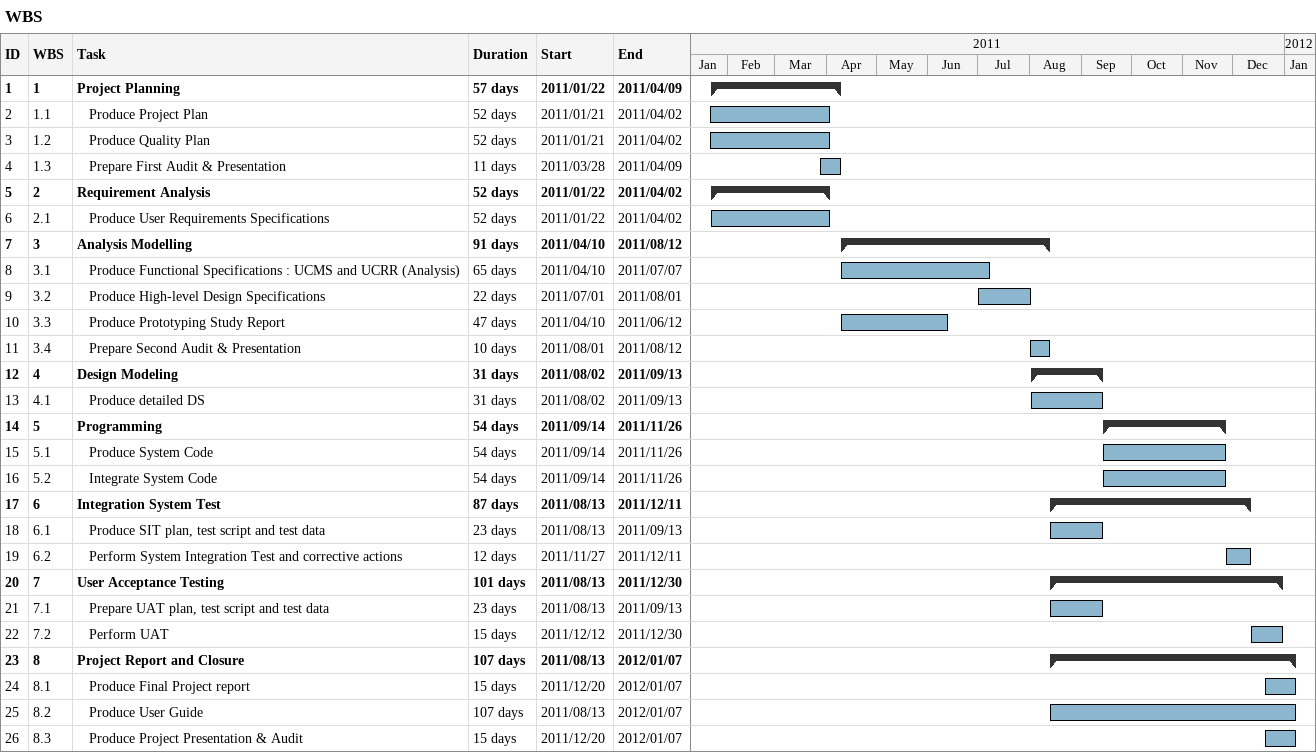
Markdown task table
WBS

| ID | WBS | Task | Duration | Start | Finish |
|---|---|---|---|---|---|
| 1 | 1 | **Project Planning** | 57d | 2011-01-22 | 2011-04-09 |
| 2 | 1.1 | Produce Project Plan | 52d | 2011-01-21 | 2011-04-02 |
| 3 | 1.2 | Produce Quality Plan | 52d | 2011-01-21 | 2011-04-02 |
| 4 | 1.3 | Prepare First Audit & Presentation | 11d | 2011-03-28 | 2011-04-09 |
| 5 | 2 | **Requirement Analysis** | 52d | 2011-01-22 | 2011-04-02 |
| 6 | 2.1 | Produce User Requirements Specifications | 52d | 2011-01-22 | 2011-04-02 |
| 7 | 3 | **Analysis Modelling** | 91d | 2011-04-10 | 2011-08-12 |
| 8 | 3.1 | Produce Functional Specifications : UCMS and UCRR (Analysis) | 65d | 2011-04-10 | 2011-07-07 |
| 9 | 3.2 | Produce High-level Design Specifications | 22d | 2011-07-01 | 2011-08-01 |
| 10 | 3.3 | Produce Prototyping Study Report | 47d | 2011-04-10 | 2011-06-12 |
| 11 | 3.4 | Prepare Second Audit & Presentation | 10d | 2011-08-01 | 2011-08-12 |
| 12 | 4 | **Design Modeling** | 31d | 2011-08-02 | 2011-09-13 |
| 13 | 4.1 | Produce detailed DS | 31d | 2011-08-02 | 2011-09-13 |
| 14 | 5 | **Programming** | 54d | 2011-09-14 | 2011-11-26 |
| 15 | 5.1 | Produce System Code | 54d | 2011-09-14 | 2011-11-26 |
| 16 | 5.2 | Integrate System Code | 54d | 2011-09-14 | 2011-11-26 |
| 17 | 6 | **Integration System Test** | 87d | 2011-08-13 | 2011-12-11 |
| 18 | 6.1 | Produce SIT plan, test script and test data | 23d | 2011-08-13 | 2011-09-13 |
| 19 | 6.2 | Perform System Integration Test and corrective actions | 12d | 2011-11-27 | 2011-12-11 |
| 20 | 7 | **User Acceptance Testing** | 101d | 2011-08-13 | 2011-12-30 |
| 21 | 7.1 | Prepare UAT plan, test script and test data | 23d | 2011-08-13 | 2011-09-13 |
| 22 | 7.2 | Perform UAT | 15d | 2011-12-12 | 2011-12-30 |
| 23 | 8 | **Project Report and Closure** | 107d | 2011-08-13 | 2012-01-07 |
| 24 | 8.1 | Produce Final Project report | 15d | 2011-12-20 | 2012-01-07 |
| 25 | 8.2 | Produce User Guide | 107d | 2011-08-13 | 2012-01-07 |
| 26 | 8.3 | Produce Project Presentation & Audit | 15d | 2011-12-20 | 2012-01-07 |
